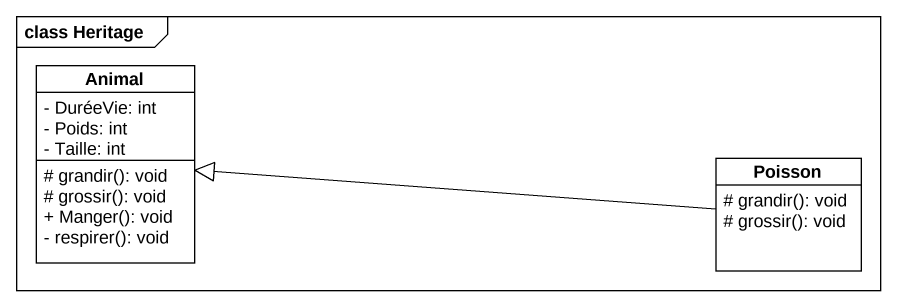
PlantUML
@startuml
mainframe class Heritage
hide circle
hide empty members
skinparam classAttributeIconSize 0
class Animal {
  - DuréeVie: int
  - Poids: int
  - Taille: int
  # grandir(): void
  # grossir(): void
  + Manger(): void
  - respirer(): void
}
class Poisson {
  # grandir(): void
  # grossir(): void
}
Poisson -left-|> Animal
@enduml
